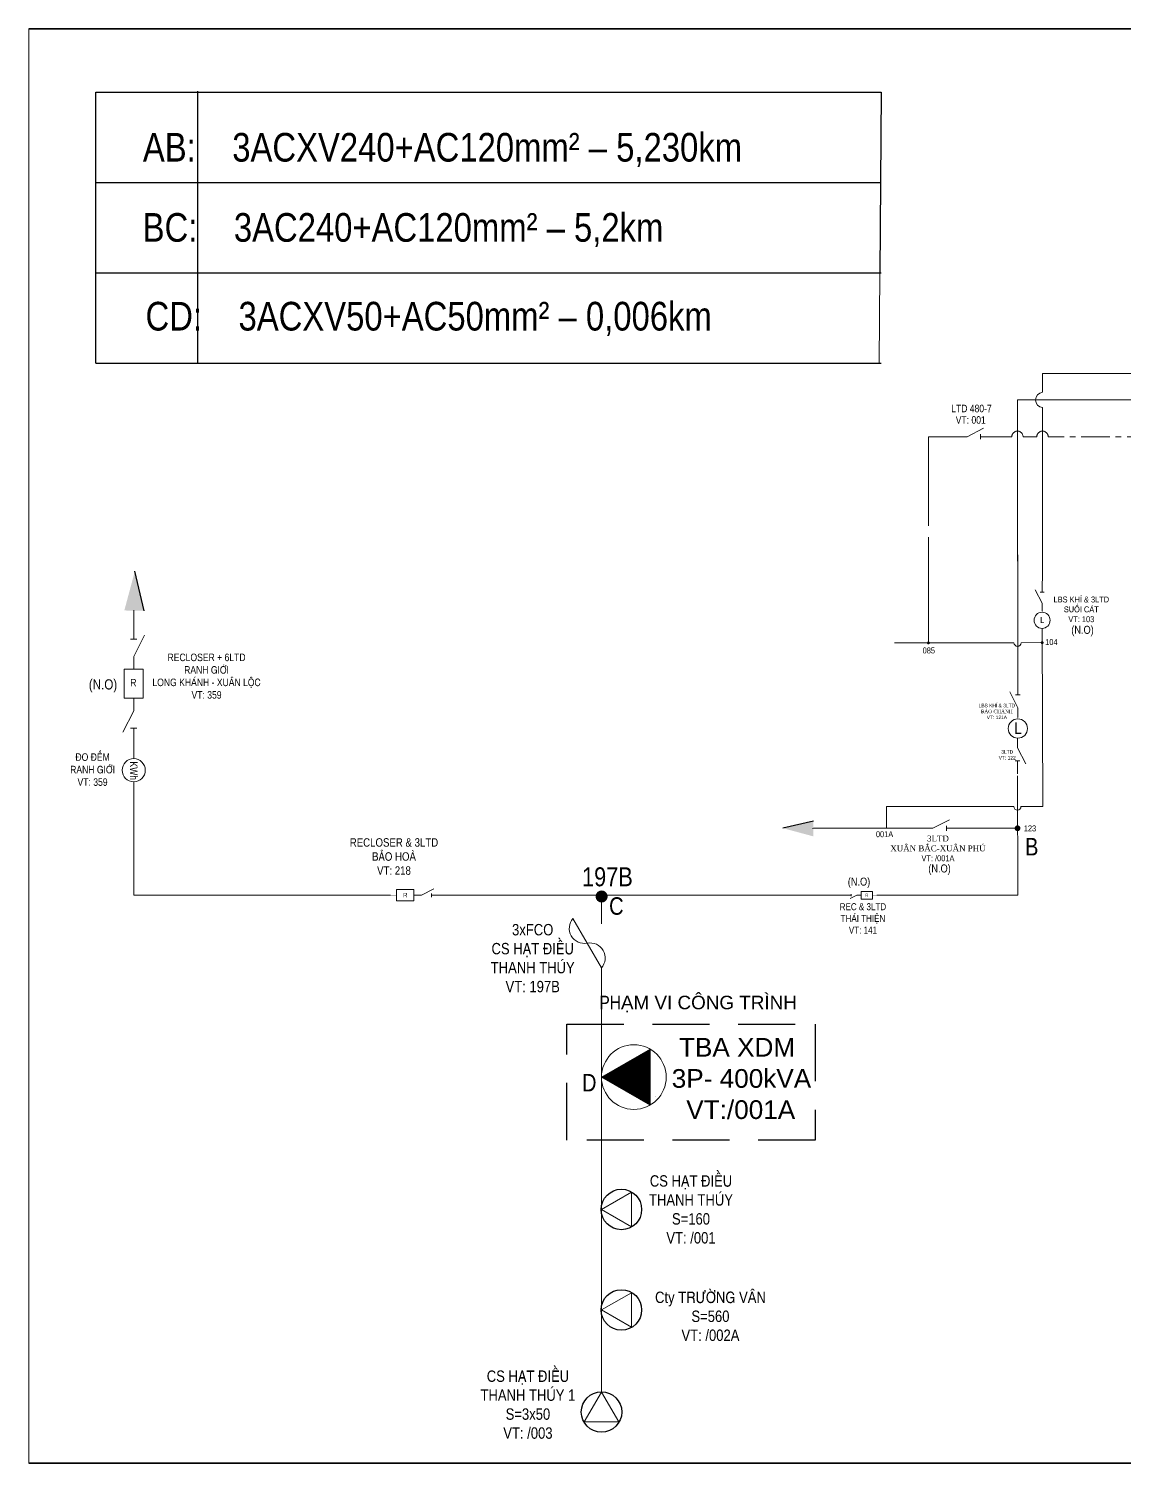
# Model space of a CAD drawing. Header units: millimetres. Extents: x -14794 to 646308, y -8901 to 85997.
# Drawn here: x -13447.6 to -13204, y 1823.1 to 2142.1 of the extents above; entities that cross this region are included whole.
import ezdxf
from ezdxf.enums import TextEntityAlignment as Align

# ---------------------------------------------------------------- set-up
doc = ezdxf.new("R2010")
doc.units = ezdxf.units.MM
doc.header["$LTSCALE"] = 0.2
doc.header["$MEASUREMENT"] = 0
for name, pattern in [('CENTER', [50.8, 31.75, -6.35, 6.35, -6.35]), ('DASHED', [0.75, 0.5, -0.25]), ('DASHED2', [9.525, 6.35, -3.175])]:
    doc.linetypes.add(name, pattern=pattern)
for name, color, linetype, lineweight in [('Cap ngam', 1, 'DASHED', 15), ('Day 22kV', 1, 'Continuous', 13), ('DDTT_Hienhuu', 3, 'DASHED2', 30), ('duong di', 51, 'Continuous', 25), ('Duongcoban', 4, 'Continuous', 30), ('Duongdi', 2, 'Continuous', 20), ('Khung', 7, 'Continuous', 13), ('Kichthuoc', 1, 'Continuous', 0), ('Layer2', 1, 'Continuous', 13), ('netlonkhungten', 32, 'Continuous', 35), ('TBA', 5, 'Continuous', 9), ('Text', 140, 'DASHED2', 9), ('Thiet bi', 3, 'Continuous', 9)]:
    doc.layers.add(name, color=color, linetype=linetype, lineweight=lineweight)
doc.layers.get('Layer2').off()
doc.styles.add('Chữ nhỏ', font='arial.ttf', dxfattribs={"height": 2})
doc.styles.add('V-H-C', font='VHELVCN_1.TTF')
doc.styles.add('V-H-C-B', font='VHELVCB_1.TTF')

# ---------------------------------------------------------------- blocks, each defined once
blk = doc.blocks.new('FCO')
at = {"color": 0}
blk.add_lwpolyline([(0, 0, 0.707499), (0.8, 0.8, -0.707499), (1.6, 1.6, -5.301682)], format="xyb", dxfattribs=at)
blk.add_lwpolyline([(0, 0), (1.6, 1.6)], dxfattribs=at)
blk = doc.blocks.new('ALTD')
at = {"color": 0}
for points in [[(3.38, 1.08), (1.27, 0), (0, 0)], [(2.99, 0.31), (2.99, -0.31)], [(2.99, 0), (4.73, 0)]]:
    blk.add_lwpolyline(points, dxfattribs=at)
blk = doc.blocks.new('GIAO NHAN DIEN NANG')
at = {"layer": 'Thiet bi'}
for p, q in [((579.29, -85.47), (582.99, -85.47)), ((589.48, -85.47), (593.18, -85.47))]:
    blk.add_line(p, q, dxfattribs=at)
blk.add_circle((586.24, -85.47), 3.25, dxfattribs=at)
at = {"layer": 'Text', "insert": (586.39, -85.46), "char_height": 2.107, "width": 22.4302, "attachment_point": 5, "style": 'V-H-C'}
blk.add_mtext('KWh', dxfattribs=at)
blk = doc.blocks.new('TBA 3P')
at = {"color": 0}
blk.add_lwpolyline([(0, 1.6, 0, 1.386, 0), (0, 0.4, 0, 0, 0)], format="xyseb", dxfattribs=at)
blk.add_lwpolyline([(-0.693, 0.4), (0.693, 0.4), (0, 1.6)], close=True, dxfattribs=at)
blk.add_circle((0, 0.8), 0.8, dxfattribs=at)

msp = doc.modelspace()

# ---------------------------------------------------------------- hatches: boundary and pattern name
at = {"layer": 'Day 22kV', "lineweight": 20}
for points in [[(-13426.31, 2012.77), (-13423.96, 2021.52), (-13421.9, 2012.7)], [(-13273.16, 1962.55), (-13279.89, 1964.36), (-13273.11, 1965.94)]]:
    msp.add_hatch(color=1, dxfattribs=at).paths.add_polyline_path(points)

# ---------------------------------------------------------------- linework, layer by layer
at = {"color": 2}
for p, q in [((-13432.62, 2128.04), (-13258.01, 2128.04)), ((-13432.62, 2067.75), (-13432.62, 2128.04)), ((-13410.01, 2128.23), (-13410.01, 2067.75)), ((-13258.01, 2128.04), (-13258.31, 2087.85)), ((-13432.62, 2107.94), (-13258.01, 2107.94)), ((-13432.62, 2087.85), (-13258.01, 2087.85)), ((-13432.62, 2067.75), (-13258.01, 2067.75))]:
    msp.add_line(p, q, dxfattribs=at)
at = {"color": 0}
for centre in [(-13315.8, 1879.58), (-13315.8, 1857.23), (-13320.22, 1834.54)]:
    msp.add_circle(centre, 4.5, dxfattribs=at)
at = {"layer": 'Cap ngam', "linetype": 'CENTER'}
for p, q in [((-13232.9, 2051.4, 0.1), (-13228.98, 2051.4, 0.1)), ((-13223.43, 2051.41, 0.1), (-13226.49, 2051.41, 0.1)), ((-13115.76, 2051.41, 0.1), (-13220.94, 2051.41, 0.1))]:
    msp.add_line(p, q, dxfattribs=at)
for centre in [(-13227.74, 2051.41, 0.1), (-13222.18, 2051.41, 0.1)]:
    msp.add_arc(centre, 1.25, 0.0631, 180.0631, dxfattribs=at)
at = {"layer": 'Day 22kV'}
for p, q in [((-13241.19, 2051.4, 0.1), (-13247.53, 2051.4, 0.1)), ((-13247.53, 2051.4, 0.1), (-13247.53, 2031.59, 0.1)), ((-13247.53, 2029.08, 0.1), (-13247.53, 2027.07, 0.1)), ((-13222.19, 2031.43, 0.1), (-13222.21, 2019.35, 0.1)), ((-13247.53, 2027.07, 0.1), (-13247.53, 2024.34, 0.1)), ((-13247.53, 2026.13, 0.1), (-13247.53, 2005.57, 0.1)), ((-13222.27, 2008.79, 0.1), (-13222.16, 1988.55, 0.1)), ((-13222.16, 1988.55, 0.1), (-13222.11, 1969.17, 0.1)), ((-13424.22, 1949.45, -0.21), (-13424.22, 1971.76, 2.28)), ((-13228.56, 1969.17, 0.1), (-13256.89, 1969.17, 0.1)), ((-13256.89, 1969.17, 0.1), (-13256.89, 1964.34, 0.1)), ((-13222.11, 1969.17, 0.1), (-13226.96, 1969.17, 0.1)), ((-13273.12, 1964.34, -0.52), (-13248.77, 1964.34, -0.52))]:
    msp.add_line(p, q, dxfattribs=at)
at = {"layer": 'Day 22kV', "color": 1, "elevation": 0.1}
msp.add_lwpolyline([(-13195.36, 2065.45), (-13222.19, 2065.45), (-13222.19, 2061.29, 0.910251), (-13222.19, 2057.9), (-13222.19, 2028.98)], format="xyb", dxfattribs=at)
msp.add_lwpolyline([(-13222.19, 2030.47), (-13222.19, 2027.07)], dxfattribs=at)
at = {"layer": 'Day 22kV'}
for points, elevation in [([(-13228.53, 2005.59), (-13255.05, 2005.56)], 0.1), ([(-13222.18, 2005.63), (-13226.93, 2005.6)], 0.1), ([(-13227.73, 1975.99), (-13227.69, 1949.45)], -0.52), ([(-13256.89, 1964.34), (-13273.29, 1964.32)], 0.1), ([(-13243.53, 1964.34), (-13227.73, 1964.34)], -0.52), ([(-13265.91, 1949.45), (-13265.91, 1949.45), (-13355.71, 1949.45)], -0.21), ([(-13259.02, 1949.45), (-13227.69, 1949.45)], -0.21)]:
    msp.add_lwpolyline(points, dxfattribs=dict(at, elevation=elevation))
for points, const_width, elevation in [([(-13247.53, 2005.73, 1), (-13247.53, 2005.4, 1), (-13247.53, 2005.73, 2.414214)], 0.316, 0.1), ([(-13222.25, 2005.79, 1), (-13222.25, 2005.46, 1), (-13222.25, 2005.79, 2.414214)], 0.316, 0.1), ([(-13228.06, 1964.34, 1), (-13227.4, 1964.34, 1), (-13228.06, 1964.34, 2.414214)], 0.631, -0.52)]:
    msp.add_lwpolyline(points, format="xyb", dxfattribs=dict(at, const_width=const_width, elevation=elevation))
at = {"layer": 'Day 22kV', "elevation": 0.1}
for points in [[(-13226.93, 2005.58), (-13226.93, 2005.58, -0.983539), (-13228.53, 2005.58), (-13228.53, 2005.58)], [(-13226.96, 1969.16), (-13226.96, 1969.16, -0.983539), (-13228.56, 1969.16), (-13228.56, 1969.16)]]:
    msp.add_lwpolyline(points, format="xyb", dxfattribs=at)
at = {"layer": 'Day 22kV', "linetype": 'ByBlock', "const_width": 1.31}
msp.add_lwpolyline([(-13320.2, 1949.85, 1), (-13320.2, 1948.49, 1), (-13320.2, 1949.85, 2.414214)], format="xyb", dxfattribs=at)
at = {"layer": 'Day 22kV'}
for points in [[(-13320.22, 1949.45), (-13320.22, 1943.1)], [(-13320.22, 1933.43), (-13320.22, 1839.04)]]:
    msp.add_lwpolyline(points, dxfattribs=at)
at = {"layer": 'DDTT_Hienhuu', "ltscale": 10}
msp.add_lwpolyline([(-13327.93, 1920.81), (-13272.69, 1920.81), (-13272.69, 1895), (-13327.93, 1895)], close=True, dxfattribs=at)
at = {"layer": 'duong di', "lineweight": -2}
for p, q in [((-13308.2, 1904.66, -35.22), (-13308.2, 1904.66, -35.22)), ((-13308.17, 1904.64, -35.22), (-13308.17, 1904.64, -35.22))]:
    msp.add_line(p, q, dxfattribs=at)
at = {"layer": 'Duongcoban'}
for p, q in [((-13421.9, 2012.7, 7.56), (-13423.96, 2021.52, 7.56)), ((-13273.11, 1965.94, 1.66), (-13279.89, 1964.36, 1.66))]:
    msp.add_line(p, q, dxfattribs=at)
at = {"layer": 'Duongdi', "color": 0, "elevation": 2.28}
msp.add_lwpolyline([(-13424.22, 2010.24), (-13424.22, 2012.84)], dxfattribs=at)
at = {"layer": 'Khung', "color": 1, "linetype": 'ByBlock', "elevation": 0.1}
for points in [[(-13197.42, 2059.59), (-13227.73, 2059.59), (-13227.71, 2030.2)], [(-13227.71, 2030.2), (-13227.68, 2017.16)], [(-13227.7, 2028.38), (-13227.7, 2027.07)], [(-13227.67, 2025.11), (-13227.66, 1996.95)]]:
    msp.add_lwpolyline(points, dxfattribs=at)
at = {"layer": 'Kichthuoc'}
msp.add_line((-13447.57, 1823.14), (-13447.57, 2142.13), dxfattribs=at)
msp.add_lwpolyline([(-13258.31, 2087.85), (-13258.46, 2067.75)], dxfattribs=at)
at = {"layer": 'Kichthuoc', "elevation": -0.21}
msp.add_lwpolyline([(-13367.14, 1949.45), (-13424.19, 1949.45)], dxfattribs=at)
at = {"layer": 'Kichthuoc'}
for points in [[(-13313.58, 1883.42), (-13320.22, 1879.58), (-13313.58, 1875.75)], [(-13313.58, 1861.07), (-13320.22, 1857.23), (-13313.58, 1853.4)], [(-13316.39, 1832.33), (-13320.22, 1838.97), (-13324.06, 1832.33)]]:
    msp.add_lwpolyline(points, close=True, dxfattribs=at)
at = {"layer": 'netlonkhungten'}
msp.add_lwpolyline([(-13447.57, 2142.13), (-13007.21, 2142.13), (-13007.21, 1823.14), (-13447.57, 1823.14)], dxfattribs=at)
at = {"layer": 'Thiet bi'}
for points, elevation in [([(-13222.27, 2012.38, 0.0624, 0.0624, 0), (-13222.27, 2014.21, 0.312, 0.312, 0)], -0.52), ([(-13424.22, 2002.07, 0.0791, 0.0791, 0), (-13424.22, 1999.74, 0.395, 0.395, 0)], 2.28), ([(-13424.22, 1993.25, 0.0791, 0.0791, 0), (-13424.22, 1990.92, 0.395, 0.395, 0)], 2.28), ([(-13227.66, 1988.68, 0.0749, 0.0749, 0), (-13227.66, 1990.88, 0.374, 0.374, 0)], -0.64), ([(-13262.5, 1949.45, 0.0312, 0.0312, 0), (-13263.42, 1949.45, 0.156, 0.156, 0)], -0.21), ([(-13259.02, 1949.45, 0.0312, 0.0312, 0), (-13259.94, 1949.45, 0.156, 0.156, 0)], -0.21)]:
    msp.add_lwpolyline(points, format="xyseb", dxfattribs=dict(at, elevation=elevation))
at = {"layer": 'Thiet bi', "lineweight": 20, "ltscale": 10}
for points, elevation in [([(-13422.1, 1999.74), (-13422.1, 1993.25), (-13426.34, 1993.25), (-13426.34, 1999.74), (-13422.1, 1999.74)], 2.28), ([(-13361.93, 1948.19), (-13365.77, 1948.19), (-13365.77, 1950.7), (-13361.93, 1950.7), (-13361.93, 1948.19)], -0.21), ([(-13360.55, 1949.45), (-13361.93, 1949.45)], -0.21), ([(-13259.94, 1948.61), (-13262.5, 1948.61), (-13262.5, 1950.28), (-13259.94, 1950.28), (-13259.94, 1948.61)], -0.21)]:
    msp.add_lwpolyline(points, dxfattribs=dict(at, elevation=elevation))
at = {"layer": 'Thiet bi', "linetype": 'ByBlock', "elevation": -0.21}
msp.add_lwpolyline([(-13365.77, 1949.45, 0.0468, 0.0468, 0), (-13367.14, 1949.45, 0.234, 0.234, 0)], format="xyseb", dxfattribs=at)
at = {"layer": 'Thiet bi', "lineweight": 20, "ltscale": 10}
for centre, radius in [((-13222.27, 2010.58, 0.1), 1.79), ((-13227.66, 1986.52, 0.1), 2.15)]:
    msp.add_circle(centre, radius, dxfattribs=at)

# ---------------------------------------------------------------- block references
at = {"layer": 'Layer2', "color": 1, "xscale": 0.7909200000006876, "yscale": 0.7909200000006876, "zscale": 0.7909200000006876, "rotation": 270}
msp.add_blockref('GIAO NHAN DIEN NANG', (-13356.62, 2440.92, 2.28), dxfattribs=at)
at = {"layer": 'TBA', "linetype": 'ByBlock', "xscale": 8.991135400894564, "yscale": 8.991135400894564, "zscale": 8.991135400894564, "rotation": 90}
msp.add_blockref('TBA 3P', (-13305.84, 1909.01), dxfattribs=at)
at = {"layer": 'Thiet bi'}
for name, p, xscale, yscale, zscale, rotation in [('ALTD', (-13241.19, 2051.4, 0.1), 1.753271403174676, 1.753271403174676, 1.753271403174676, 1.5590979542356e-05), ('ALTD', (-13222.27, 2012.64, 0.1), 1.402617122540687, 1.402617122540687, 1.402617122539293, 90), ('ALTD', (-13424.22, 1999.74, 2.28), -2.222271503524485, 2.222271503524485, 2.222271503523193, 270), ('ALTD', (-13227.66, 1988.99, 0.1), 1.683140547047051, 1.683140547047051, 1.683140547047051, 90), ('ALTD', (-13424.22, 1993.25, 2.28), -2.222271503524485, 2.222271503524485, 2.222271503523193, 90), ('ALTD', (-13227.73, 1984.37, -0.52), 1.683140547047051, 1.683140547047051, 1.683140547047051, 270), ('GIAO NHAN DIEN NANG', (-13356.62, 2440.92, 2.28), 0.7909200000006876, 0.7909200000006876, 0.7909200000006876, 270), ('ALTD', (-13262.59, 1949.45, -0.21), 0.7013085612703435, 0.7013085612703435, 0.7013085612703435, 180)]:
    msp.add_blockref(name, p, dxfattribs=dict(at, xscale=xscale, yscale=yscale, zscale=zscale, rotation=rotation))
at = {"layer": 'Thiet bi', "xscale": 1.753271403174676, "yscale": 1.753271403174676, "zscale": 1.753271403174676}
msp.add_blockref('ALTD', (-13248.77, 1964.34, -0.52), dxfattribs=at)
at = {"layer": 'Thiet bi', "lineweight": 20, "ltscale": 10, "xscale": 1.314953552380712, "yscale": 1.314953552380712, "zscale": 1.314953552380712}
msp.add_blockref('ALTD', (-13361.93, 1949.45, -0.21), dxfattribs=at)
at = {"layer": 'Thiet bi', "linetype": 'ByBlock', "xscale": 5.619459625557465, "yscale": 5.619459625557465, "zscale": 5.619459625557465, "rotation": 74.99999999998644}
msp.add_blockref('FCO', (-13320.22, 1933.28, -6), dxfattribs=at)

# ---------------------------------------------------------------- texts
at = {"layer": 'Kichthuoc', "insert": (-13304.61, 1908.68), "char_height": 4.16, "attachment_point": 4, "style": 'Chữ nhỏ'}
msp.add_mtext(' TBA XDM\\P3P- 400kVA\\P  VT:/001A ', dxfattribs=at)
at = {"layer": 'Text', "color": 0, "style": 'V-H-C-B'}
for s, height, p in [('AB:    3ACXV240+AC120mm² – 5,230km', 6.3689, (-13355.58, 2112.58)), ('BC:    3AC240+AC120mm² – 5,2km', 6.3689, (-13364.35, 2094.76, -0.6)), (' CD:    3ACXV50+AC50mm² – 0,006km', 6.3689, (-13359.66, 2075.02)), ('B', 3.9, (-13224.58, 1958.3)), ('C', 3.9, (-13316.92, 1945.1, 0.31)), ('D', 3.9, (-13322.95, 1905.82, 0.31))]:
    msp.add_text(s, height=height, dxfattribs=at).set_placement(p, align=Align.CENTER)
at = {"layer": 'Text', "style": 'V-H-C-B'}
for s, p in [('LTD 480-7', (-13242.47, 2056.85, 0.1)), ('VT: 001', (-13241.47, 2054.3, 0.1))]:
    msp.add_text(s, height=1.664, dxfattribs=at).set_placement(p)
at = {"layer": 'Text', "color": 1, "style": 'V-H-C-B'}
for height, p in [(1.779, (-13213.28, 2007.58, 0.1)), (2.255, (-13431.05, 1995.21, -0.88)), (1.779, (-13245.07, 1954.52, 0.1)), (1.779, (-13262.97, 1951.59, 0.41))]:
    msp.add_text('(N.O)', height=height, dxfattribs=at).set_placement(p, align=Align.CENTER)
at = {"layer": 'Text', "attachment_point": 5, "style": 'V-H-C'}
for s, insert, char_height, width in [('LBS KHÍ & 3LTD\\PSUOÁI CAÙT\\PVT: 103', (-13213.55, 2013.01, 0.1), 1.315, 25.2989), ('085', (-13247.45, 2003.87, 0.1), 1.315, 25.2989), ('104', (-13220.2, 2005.73, 0.1), 1.315, 25.2989), ('RECLOSER + 6LTD\\PRANH GIÔÙI\\PLONG KHAÙNH - XUAÂN LOÄC\\PVT: 359', (-13408.03, 1998.16, 2.28), 1.6667, 28.3022), ('LBS KHÍ & 3LTD\\PB{\\fTimes New Roman|b0|i0|c0|p18;ẢO CHÁNH}\\PVT: 121A', (-13232.32, 1990.32, 0.04), 0.789, 14.9894), ('ÑO ÑEÁM \\PRANH GIÔÙI\\PVT: 359 ', (-13433.37, 1977.38, 2.28), 1.667, 25.803), ('3LTD\\PVT: 122', (-13230.02, 1980.68), 0.789, 14.9894), ('001A', (-13257.29, 1963.01, -0.52), 1.315, 25.2989), ('{\\fTimes New Roman|b0|i0|c0|p18;3LTD \\PXUÂN BẮC-XUÂN PHÚ\\P}VT: /001A', (-13245.42, 1959.86, -0.52), 1.315, 24.9823), ('{\\fVNI-Helve-Condense|b0|i0|c0|p2;123}', (-13224.96, 1964.3, -0.52), 1.315, 25.2989), ('REC & 3LTD\\PTHAÙI THIEÄN\\PVT: 141', (-13262.1, 1944.3), 1.56, 27.8968), ('PH{\\fArial|b0|i0|c0|p34;ẠM VI CÔNG TRÌNH}', (-13298.73, 1925.27), 3, 55.1162)]:
    msp.add_mtext(s, dxfattribs=dict(at, insert=insert, char_height=char_height, width=width))
at = {"layer": 'Text', "linetype": 'ByBlock', "attachment_point": 5, "style": 'V-H-C'}
for s, insert, char_height, width in [('RECLOSER & 3LTD\\PBAÛO HOAØ\\PVT: 218', (-13366.36, 1958.05, -0.21), 1.872, 28.3852), ('197B', (-13318.91, 1953.52), 4.215, 56.3613), ('3xFCO\\PCS HAÏT ÑIEÀU\\PTHANH THUÙY\\PVT: 197B', (-13335.52, 1935.45, -6), 2.5288, 59.0168), ('CS HAÏT ÑIEÀU\\PTHANH THUÙY\\PS=160\\PVT: /001', (-13300.33, 1879.58), 2.5288, 33.8168), ('Cty TRÖÔØNG VAÂN \\PS=560\\PVT: /002A', (-13296, 1855.81), 2.5288, 33.8168), ('CS HAÏT ÑIEÀU\\PTHANH THUÙY 1\\PS=3x50\\PVT: /003', (-13336.58, 1836.17), 2.5288, 33.8168)]:
    msp.add_mtext(s, dxfattribs=dict(at, insert=insert, char_height=char_height, width=width))
at = {"layer": 'Thiet bi', "attachment_point": 5, "style": 'V-H-C'}
for s, insert, char_height, width in [('L', (-13222.23, 2010.65, -0.52), 1.31, 17.5847), ('R', (-13424.29, 1996.73, 2.28), 1.67, 22.2886), ('L', (-13227.61, 1986.6, -0.64), 2.63, 35.1695), ('R', (-13261.23, 1949.47, -0.21), 0.657, 8.7924)]:
    msp.add_mtext(s, dxfattribs=dict(at, insert=insert, char_height=char_height, width=width))
at = {"layer": 'Thiet bi', "lineweight": 20, "ltscale": 10, "insert": (-13363.85, 1949.48, -0.21), "char_height": 0.986, "width": 13.1885, "attachment_point": 5, "style": 'V-H-C'}
msp.add_mtext('R', dxfattribs=at)

doc.saveas('drawing.dxf')
